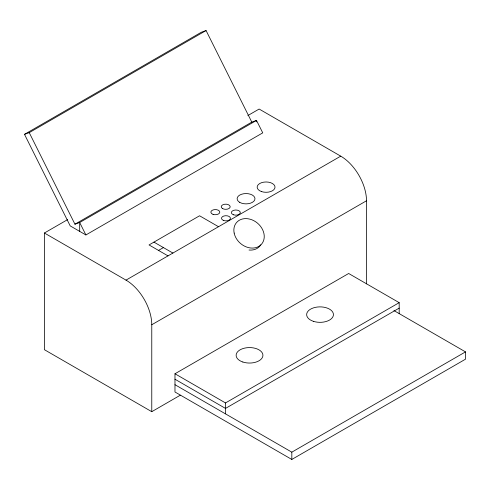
<?xml version="1.0" encoding="UTF-8"?>
<svg xmlns="http://www.w3.org/2000/svg" width="490" height="490" viewBox="0 0 490 490"><rect width="100%" height="100%" fill="white"/><g stroke="black" fill="none" stroke-linecap="round" stroke-linejoin="round"><path stroke-width="0.73" d="M24.5 134.34L201.335 32.242L206.076 30.545L251.787 122.108L256.521 120.411L262.738 132.864L85.897 234.955L70.211 225.902L24.5 134.34L29.235 132.643L206.076 30.545M180.265 395.228L151.771 411.686L44.4 349.695L44.4 233.013L67.602 219.624M247.867 115.548L259.137 109.043L340.734 156.151A36.438 21.039 60 0 1 366.502 200.778L366.502 283.9M29.235 132.643L74.946 224.206L251.787 122.108M158.515 250.415L163.427 247.585M44.4 233.013L126.004 280.127L340.734 156.151M151.771 411.686L151.771 324.754L366.502 200.778M393.935 310.574L465.5 351.887L465.5 359.182L291.82 459.455L174.979 392L174.979 373.766L348.66 273.493L399.185 302.661L399.185 313.6M174.979 373.766L225.504 402.939L399.185 302.661M174.979 379.236L225.504 408.409L399.185 308.13M174.979 384.705L291.82 452.16L465.5 351.887M74.946 224.206L79.686 222.509L256.521 120.411L256.521 121.894M218.516 226.717L199.571 215.778L149.046 244.945L167.99 255.884M153.952 242.115L172.897 253.054M85.897 234.955L79.686 222.509L79.686 231.372M291.82 452.16L291.82 459.455M225.504 402.939L225.504 408.409M225.418 408.354L225.418 413.823M126.004 280.127A36.438 21.039 60 0 1 151.771 324.754M260.778 244.841A16.525 13.236 41 0 1 249.024 250.023M234.159 233.087A16.525 13.236 41 0 0 259.124 246.237A16.525 13.236 41 0 0 253.875 220.708A16.525 13.236 41 0 0 234.159 233.087M242.832 362.018A13.395 7.736 0 0 0 262.928 355.317A13.395 7.736 0 0 0 242.832 348.617A13.395 7.736 0 0 0 242.832 362.018M313.343 321.305A13.395 7.736 0 0 0 333.439 314.605A13.395 7.736 0 0 0 313.343 307.91A13.395 7.736 0 0 0 313.343 321.305M213.095 214.381A4.465 2.579 0 0 0 219.796 212.146A4.465 2.579 0 0 0 213.095 209.916A4.465 2.579 0 0 0 213.095 214.381M223.728 220.518A4.465 2.579 0 0 0 230.429 218.283A4.465 2.579 0 0 0 223.728 216.053A4.465 2.579 0 0 0 223.728 220.518M222.558 208.569A4.465 2.579 0 0 0 230.031 207.411A4.465 2.579 0 0 0 224.561 204.257A4.465 2.579 0 0 0 222.558 208.569M233.601 214.816A4.465 2.579 0 0 0 240.302 212.587A4.465 2.579 0 0 0 233.601 210.351A4.465 2.579 0 0 0 233.601 214.816M239.726 202.358A8.93 5.157 0 0 0 254.671 200.049A8.93 5.157 0 0 0 243.732 193.734A8.93 5.157 0 0 0 239.726 202.358M261.617 191.608A8.93 5.157 0 0 0 275.019 187.143A8.93 5.157 0 0 0 261.617 182.672A8.93 5.157 0 0 0 261.617 191.608"/></g></svg>
